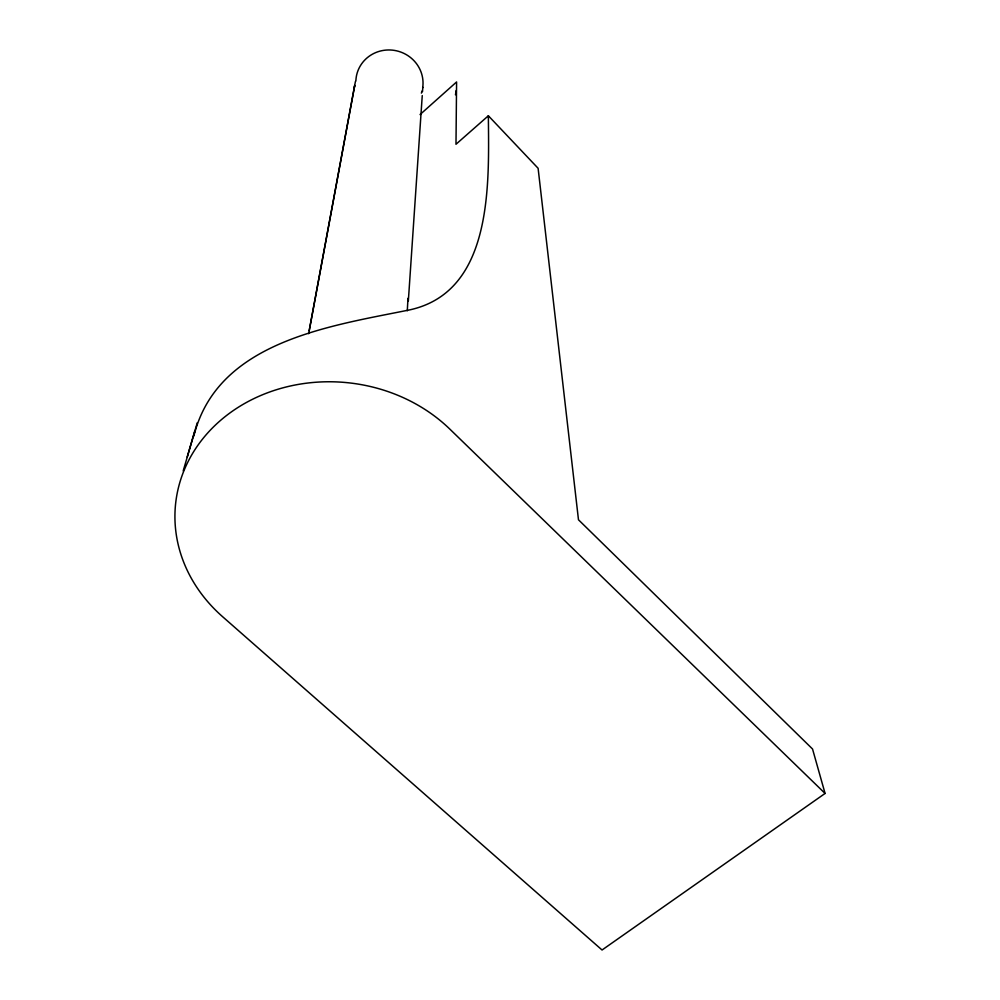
<?xml version="1.0" encoding="UTF-8"?>
<svg xmlns="http://www.w3.org/2000/svg" width="1000" height="1000" viewBox="0 0 1000 1000"><rect width="100%" height="100%" fill="white"/><g stroke="black" fill="none" stroke-linecap="round" stroke-linejoin="round"><path stroke-width="1.5" d="M408.338 301.012L422.25 95.588M422.5 91.675L422.812 87.25M407.287 310.775L407.987 298.288M308.637 333.7L355.412 81.5M309.225 330.662L354.738 85.375L354.113 88.675M193.863 435.988C217.025 342.925 326.05 326.662 405.6 310.7C493.7 294.988 488.925 184.025 488.363 115.775L455.988 144.262L456.587 81.962L420.05 114.562M183.2 470.9L197.288 422.713M187.213 457.025L194.838 430.838M825.075 793.438L602.05 950L222.6 616.7A158.675 138.338 5.7 0 1 222.987 418.338A158.675 138.338 5.7 0 1 449.888 429.162L825.075 793.438L812.537 749.013L578.475 519.775L538.112 168.287L488.363 115.775M422 91.05A33.663 32.513 14.5 0 1 421.388 93.138M355.875 81.037A33.663 32.513 14.5 0 1 392.388 50.138A33.663 32.513 14.5 0 1 422.675 87.825M456.125 90.562A67.325 65.025 14.5 0 1 455.462 94.8"/></g></svg>
